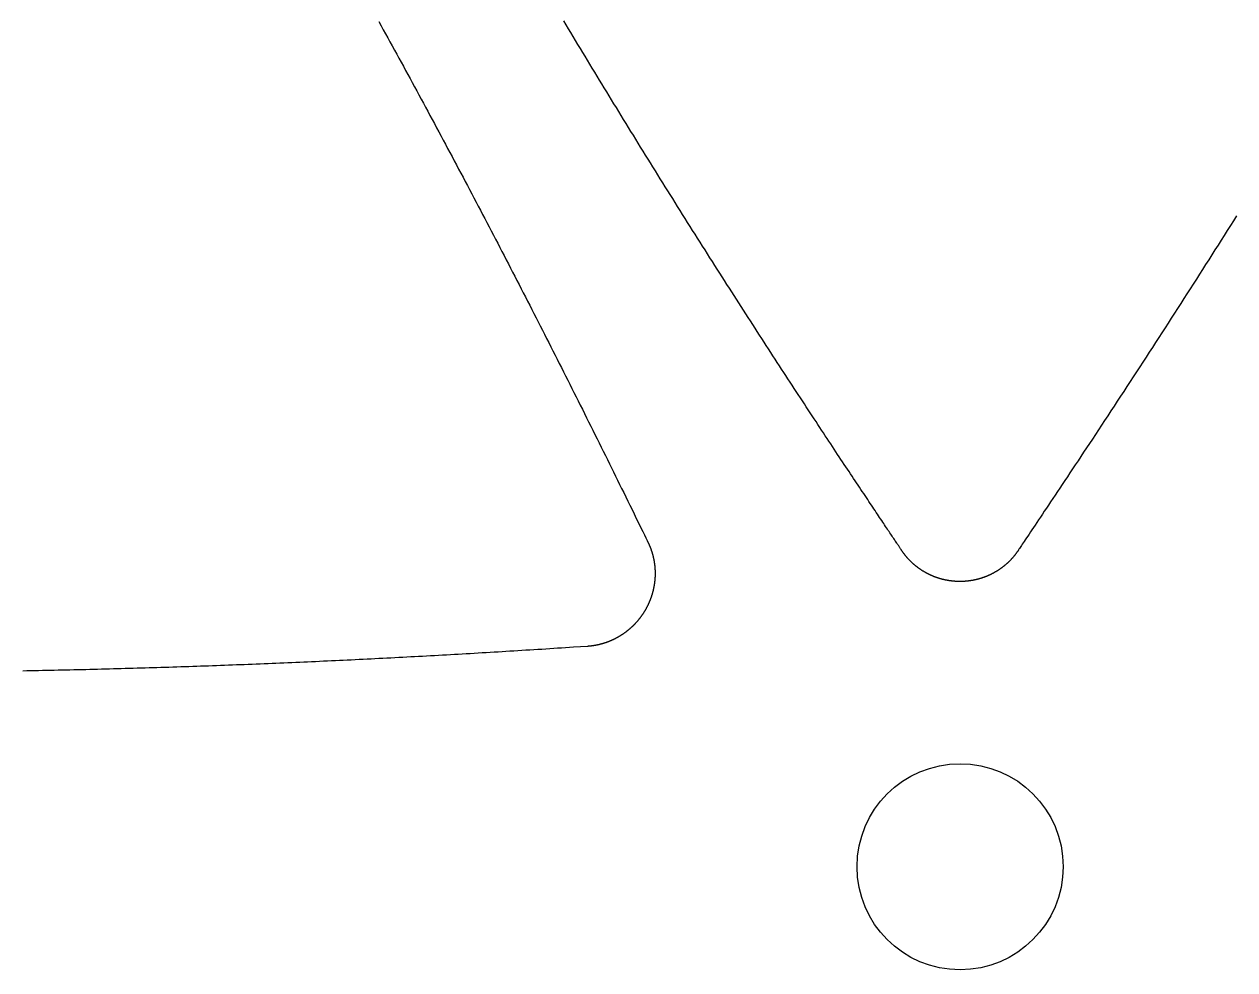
# Model space of a CAD drawing. Extents: x -3 to 136, y 0 to 121.
# Drawn here: x 53.04 to 70.67, y 59.23 to 73 of the extents above; entities that cross this region are included whole.
import ezdxf

# ---------------------------------------------------------------- set-up
doc = ezdxf.new("R2010")
doc.units = 0
doc.layers.get('0').update_dxf_attribs({"linetype": 'CONTINUOUS'})

msp = doc.modelspace()

# ---------------------------------------------------------------- linework, layer by layer
for points in [[(58.2037, 73.0373, 0), (58.2363, 72.9783, 0), (58.2688, 72.9193, 0), (58.3013, 72.8603, 0), (58.3338, 72.8012, 0), (58.3663, 72.7421, 0), (58.3988, 72.683, 0), (58.4312, 72.6238, 0), (58.4637, 72.5646, 0), (58.4961, 72.5053, 0), (58.5285, 72.446, 0), (58.5609, 72.3867, 0), (58.5933, 72.3273, 0), (58.6256, 72.2679, 0), (58.658, 72.2085, 0), (58.6903, 72.149, 0), (58.7226, 72.0895, 0), (58.7549, 72.0299, 0), (58.7872, 71.9703, 0), (58.8195, 71.9106, 0), (58.8518, 71.851, 0), (58.884, 71.7912, 0), (58.9163, 71.7314, 0), (58.9485, 71.6716, 0), (58.9807, 71.6118, 0), (59.0129, 71.5518, 0), (59.0451, 71.4919, 0), (59.0773, 71.4319, 0), (59.1095, 71.3718, 0), (59.1416, 71.3118, 0), (59.1737, 71.2517, 0), (59.2058, 71.1917, 0), (59.2379, 71.1316, 0), (59.2699, 71.0716, 0), (59.3018, 71.0115, 0), (59.3337, 70.9515, 0), (59.3656, 70.8915, 0), (59.3975, 70.8314, 0), (59.4293, 70.7714, 0), (59.4611, 70.7114, 0), (59.4928, 70.6514, 0), (59.5245, 70.5914, 0), (59.5562, 70.5313, 0), (59.5878, 70.4713, 0), (59.6194, 70.4113, 0), (59.651, 70.3513, 0), (59.6825, 70.2912, 0), (59.7141, 70.2312, 0), (59.7455, 70.1712, 0), (59.777, 70.1111, 0), (59.8084, 70.0511, 0), (59.8398, 69.991, 0), (59.8711, 69.931, 0), (59.9025, 69.8709, 0), (59.9338, 69.8108, 0), (59.965, 69.7507, 0), (59.9963, 69.6907, 0), (60.0275, 69.6306, 0), (60.0587, 69.5704, 0), (60.0898, 69.5103, 0), (60.121, 69.4502, 0), (60.1521, 69.39, 0), (60.1832, 69.3299, 0), (60.2142, 69.2697, 0), (60.2453, 69.2095, 0), (60.2763, 69.1493, 0), (60.3073, 69.0891, 0), (60.3382, 69.0288, 0), (60.3692, 68.9686, 0), (60.4001, 68.9083, 0), (60.431, 68.848, 0), (60.4619, 68.7877, 0), (60.4927, 68.7273, 0), (60.5235, 68.667, 0), (60.5544, 68.6066, 0), (60.5852, 68.5462, 0), (60.6159, 68.4858, 0), (60.6467, 68.4253, 0), (60.6774, 68.3649, 0), (60.7081, 68.3044, 0), (60.7388, 68.2439, 0), (60.7695, 68.1833, 0), (60.8002, 68.1228, 0), (60.8309, 68.0622, 0), (60.8615, 68.0015, 0), (60.8921, 67.9409, 0), (60.9227, 67.8802, 0), (60.9533, 67.8195, 0), (60.9839, 67.7587, 0), (61.0145, 67.6979, 0), (61.045, 67.6371, 0), (61.0755, 67.5763, 0), (61.1061, 67.5154, 0), (61.1366, 67.4545, 0), (61.1671, 67.3936, 0), (61.1976, 67.3326, 0), (61.2281, 67.2716, 0), (61.2585, 67.2105, 0), (61.289, 67.1494, 0), (61.3194, 67.0883, 0), (61.3499, 67.0271, 0), (61.3803, 66.9659, 0), (61.4108, 66.9047, 0), (61.4412, 66.8434, 0), (61.4714, 66.7825, 0), (61.5014, 66.7219, 0), (61.5313, 66.6616, 0), (61.561, 66.6015, 0), (61.5907, 66.5415, 0), (61.6203, 66.4815, 0), (61.6499, 66.4216, 0), (61.6794, 66.3615, 0), (61.7091, 66.3013, 0), (61.7388, 66.2409, 0), (61.7686, 66.1803, 0), (61.7986, 66.1192, 0), (61.8288, 66.0577, 0), (61.8592, 65.9958, 0), (61.8898, 65.9332, 0), (61.9208, 65.8701, 0), (61.952, 65.8062, 0), (61.9836, 65.7415, 0), (62.0156, 65.6761, 0), (62.045, 65.6159, 0), (62.0702, 65.5642, 0), (62.0914, 65.5209, 0), (62.1084, 65.4859, 0), (62.1215, 65.4591, 0)], [(65.8101, 65.347, 0), (65.8069, 65.352, 0), (65.8032, 65.3576, 0), (65.7991, 65.3639, 0), (65.7946, 65.3708, 0), (65.7896, 65.3782, 0), (65.7843, 65.3863, 0), (65.7785, 65.395, 0), (65.7724, 65.4043, 0), (65.7658, 65.4141, 0), (65.7588, 65.4246, 0), (65.7515, 65.4356, 0), (65.7437, 65.4473, 0), (65.7355, 65.4595, 0), (65.727, 65.4723, 0), (65.718, 65.4856, 0), (65.7087, 65.4996, 0), (65.699, 65.5141, 0), (65.6889, 65.5291, 0), (65.6784, 65.5448, 0), (65.6676, 65.5609, 0), (65.6564, 65.5777, 0), (65.6448, 65.595, 0), (65.6328, 65.6128, 0), (65.6205, 65.6312, 0), (65.6078, 65.6501, 0), (65.5948, 65.6696, 0), (65.5814, 65.6896, 0), (65.5676, 65.7101, 0), (65.5535, 65.7312, 0), (65.5391, 65.7527, 0), (65.5243, 65.7749, 0), (65.5091, 65.7975, 0), (65.4936, 65.8206, 0), (65.4778, 65.8443, 0), (65.4616, 65.8684, 0), (65.4451, 65.8931, 0), (65.4283, 65.9182, 0), (65.4111, 65.9439, 0), (65.3936, 65.9701, 0), (65.3758, 65.9967, 0), (65.3577, 66.0239, 0), (65.3392, 66.0515, 0), (65.3204, 66.0796, 0), (65.3013, 66.1082, 0), (65.2819, 66.1372, 0), (65.2622, 66.1668, 0), (65.2422, 66.1968, 0), (65.2219, 66.2273, 0), (65.2013, 66.2582, 0), (65.1804, 66.2896, 0), (65.1592, 66.3214, 0), (65.1377, 66.3537, 0), (65.1159, 66.3865, 0), (65.0938, 66.4197, 0), (65.0715, 66.4533, 0), (65.0488, 66.4874, 0), (65.0259, 66.5219, 0), (65.0027, 66.5569, 0), (64.9792, 66.5922, 0), (64.9555, 66.628, 0), (64.9314, 66.6643, 0), (64.9072, 66.7009, 0), (64.8826, 66.738, 0), (64.8578, 66.7755, 0), (64.8327, 66.8134, 0), (64.8074, 66.8516, 0), (64.7818, 66.8903, 0), (64.756, 66.9294, 0), (64.7299, 66.9689, 0), (64.7036, 67.0088, 0), (64.677, 67.0491, 0), (64.6502, 67.0898, 0), (64.6232, 67.1308, 0), (64.5959, 67.1723, 0), (64.5684, 67.2141, 0), (64.5406, 67.2563, 0), (64.5126, 67.2988, 0), (64.4844, 67.3417, 0), (64.456, 67.385, 0), (64.4274, 67.4287, 0), (64.3985, 67.4727, 0), (64.3694, 67.517, 0), (64.3402, 67.5618, 0), (64.3107, 67.6068, 0), (64.281, 67.6522, 0), (64.2511, 67.698, 0), (64.2209, 67.744, 0), (64.1906, 67.7905, 0), (64.1601, 67.8372, 0), (64.1294, 67.8843, 0), (64.0985, 67.9317, 0), (64.0675, 67.9794, 0), (64.0362, 68.0275, 0), (64.0047, 68.0758, 0), (63.9731, 68.1245, 0), (63.9413, 68.1735, 0), (63.9093, 68.2227, 0), (63.8772, 68.2723, 0), (63.8448, 68.3222, 0), (63.8123, 68.3724, 0), (63.7797, 68.4229, 0), (63.7469, 68.4736, 0), (63.7139, 68.5247, 0), (63.6807, 68.576, 0), (63.6474, 68.6276, 0), (63.614, 68.6795, 0), (63.5804, 68.7316, 0), (63.5466, 68.7841, 0), (63.5127, 68.8368, 0), (63.4787, 68.8897, 0), (63.4445, 68.9429, 0), (63.4102, 68.9964, 0), (63.3758, 69.0501, 0), (63.3412, 69.1041, 0), (63.3065, 69.1583, 0), (63.2717, 69.2128, 0), (63.2367, 69.2674, 0), (63.2016, 69.3224, 0), (63.1664, 69.3776, 0), (63.1311, 69.4329, 0), (63.0957, 69.4886, 0), (63.0601, 69.5444, 0), (63.0245, 69.6005, 0), (62.9888, 69.6568, 0), (62.9529, 69.7133, 0), (62.9169, 69.77, 0), (62.8809, 69.8269, 0), (62.8447, 69.884, 0), (62.8085, 69.9413, 0), (62.7722, 69.9988, 0), (62.7358, 70.0566, 0), (62.6993, 70.1143, 0), (62.6629, 70.1721, 0), (62.6266, 70.2298, 0), (62.5903, 70.2876, 0), (62.5541, 70.3453, 0), (62.5178, 70.403, 0), (62.4817, 70.4607, 0), (62.4456, 70.5184, 0), (62.4095, 70.576, 0), (62.3735, 70.6337, 0), (62.3375, 70.6913, 0), (62.3015, 70.749, 0), (62.2656, 70.8066, 0), (62.2298, 70.8642, 0), (62.1939, 70.9218, 0), (62.1582, 70.9794, 0), (62.1224, 71.037, 0), (62.0867, 71.0945, 0), (62.0511, 71.1521, 0), (62.0155, 71.2097, 0), (61.9799, 71.2672, 0), (61.9444, 71.3247, 0), (61.9089, 71.3823, 0), (61.8734, 71.4398, 0), (61.838, 71.4973, 0), (61.8026, 71.5548, 0), (61.7673, 71.6123, 0), (61.732, 71.6698, 0), (61.6968, 71.7273, 0), (61.6615, 71.7848, 0), (61.6264, 71.8423, 0), (61.5912, 71.8998, 0), (61.5561, 71.9573, 0), (61.5211, 72.0147, 0), (61.486, 72.0722, 0), (61.4511, 72.1297, 0), (61.4161, 72.1872, 0), (61.3812, 72.2446, 0), (61.3463, 72.3021, 0), (61.3115, 72.3596, 0), (61.2767, 72.4171, 0), (61.2419, 72.4745, 0), (61.2072, 72.532, 0), (61.1725, 72.5895, 0), (61.1378, 72.647, 0), (61.1032, 72.7044, 0), (61.0686, 72.7619, 0), (61.034, 72.8194, 0), (60.9995, 72.8769, 0), (60.965, 72.9344, 0), (60.9306, 72.9919, 0), (60.8961, 73.0494, 0)], [(70.6897, 70.2098, 0), (70.645, 70.1388, 0), (70.6003, 70.0679, 0), (70.5555, 69.9969, 0), (70.5107, 69.926, 0), (70.4658, 69.855, 0), (70.4209, 69.7841, 0), (70.3759, 69.7132, 0), (70.3309, 69.6423, 0), (70.2859, 69.5715, 0), (70.2408, 69.5006, 0), (70.1956, 69.4297, 0), (70.1504, 69.3588, 0), (70.1052, 69.288, 0), (70.0599, 69.2171, 0), (70.0145, 69.1462, 0), (69.9691, 69.0754, 0), (69.9236, 69.0045, 0), (69.8781, 68.9336, 0), (69.8325, 68.8627, 0), (69.7869, 68.7918, 0), (69.7412, 68.7208, 0), (69.6954, 68.6499, 0), (69.6496, 68.5789, 0), (69.6037, 68.508, 0), (69.5578, 68.4369, 0), (69.5117, 68.3659, 0), (69.4657, 68.2949, 0), (69.4195, 68.2238, 0), (69.3733, 68.1527, 0), (69.327, 68.0816, 0), (69.2807, 68.0104, 0), (69.2342, 67.9392, 0), (69.1877, 67.8679, 0), (69.1412, 67.7967, 0), (69.0945, 67.7253, 0), (69.0478, 67.654, 0), (69.001, 67.5826, 0), (68.9541, 67.5111, 0), (68.9073, 67.4398, 0), (68.8609, 67.3691, 0), (68.8148, 67.2992, 0), (68.7693, 67.23, 0), (68.7242, 67.1616, 0), (68.6796, 67.094, 0), (68.6355, 67.0272, 0), (68.5919, 66.9613, 0), (68.5489, 66.8963, 0), (68.5065, 66.8322, 0), (68.4647, 66.769, 0), (68.4234, 66.7068, 0), (68.3828, 66.6456, 0), (68.3429, 66.5854, 0), (68.3036, 66.5263, 0), (68.265, 66.4683, 0), (68.2272, 66.4113, 0), (68.1901, 66.3555, 0), (68.1537, 66.3009, 0), (68.1181, 66.2475, 0), (68.0833, 66.1953, 0), (68.0493, 66.1443, 0), (68.0161, 66.0946, 0), (67.9838, 66.0462, 0), (67.9524, 65.9991, 0), (67.9218, 65.9534, 0), (67.8922, 65.9091, 0), (67.8635, 65.8662, 0), (67.8358, 65.8247, 0), (67.809, 65.7847, 0), (67.7832, 65.7462, 0), (67.7585, 65.7092, 0), (67.7348, 65.6738, 0), (67.7121, 65.6399, 0), (67.6905, 65.6076, 0), (67.67, 65.577, 0), (67.6507, 65.5481, 0), (67.6324, 65.5208, 0), (67.6153, 65.4952, 0), (67.5994, 65.4714, 0), (67.5847, 65.4494, 0), (67.5712, 65.4291, 0), (67.559, 65.4107, 0), (67.548, 65.3941, 0), (67.5383, 65.3795, 0), (67.5298, 65.3667, 0), (67.5227, 65.3558, 0), (67.517, 65.347, 0)], [(62.1215, 65.4591, 0), (62.1235, 65.455, 0), (62.1255, 65.4508, 0), (62.1275, 65.4466, 0), (62.1295, 65.4424, 0), (62.1314, 65.4382, 0), (62.1334, 65.434, 0), (62.1353, 65.4298, 0), (62.1372, 65.4256, 0), (62.139, 65.4214, 0), (62.1409, 65.4172, 0), (62.1427, 65.4129, 0), (62.1445, 65.4087, 0), (62.1463, 65.4044, 0), (62.1481, 65.4001, 0), (62.1498, 65.3959, 0), (62.1516, 65.3916, 0), (62.1533, 65.3873, 0), (62.155, 65.383, 0), (62.1566, 65.3787, 0), (62.1583, 65.3744, 0), (62.1599, 65.37, 0), (62.1615, 65.3657, 0), (62.1631, 65.3614, 0), (62.1647, 65.357, 0), (62.1663, 65.3527, 0), (62.1678, 65.3483, 0), (62.1693, 65.344, 0), (62.1708, 65.3396, 0), (62.1723, 65.3352, 0), (62.1738, 65.3308, 0), (62.1752, 65.3264, 0), (62.1766, 65.322, 0), (62.178, 65.3176, 0), (62.1794, 65.3132, 0), (62.1808, 65.3088, 0), (62.1821, 65.3044, 0), (62.1834, 65.3, 0), (62.1847, 65.2955, 0), (62.186, 65.2911, 0), (62.1872, 65.2866, 0), (62.1885, 65.2822, 0), (62.1897, 65.2777, 0), (62.1909, 65.2732, 0), (62.1921, 65.2688, 0), (62.1932, 65.2643, 0), (62.1944, 65.2598, 0), (62.1955, 65.2553, 0), (62.1966, 65.2508, 0), (62.1977, 65.2463, 0), (62.1987, 65.2418, 0), (62.1998, 65.2373, 0), (62.2008, 65.2328, 0), (62.2018, 65.2283, 0), (62.2028, 65.2238, 0), (62.2037, 65.2193, 0), (62.2047, 65.2147, 0), (62.2056, 65.2102, 0), (62.2065, 65.2057, 0), (62.2074, 65.2011, 0), (62.2082, 65.1966, 0), (62.2091, 65.1921, 0), (62.2099, 65.1875, 0), (62.2107, 65.183, 0), (62.2114, 65.1784, 0), (62.2122, 65.1738, 0), (62.2129, 65.1693, 0), (62.2136, 65.1647, 0), (62.2143, 65.1601, 0), (62.215, 65.1556, 0), (62.2157, 65.151, 0), (62.2163, 65.1464, 0), (62.2169, 65.1418, 0), (62.2175, 65.1373, 0), (62.2181, 65.1327, 0), (62.2186, 65.1281, 0), (62.2192, 65.1235, 0), (62.2197, 65.1189, 0), (62.2202, 65.1143, 0), (62.2206, 65.1097, 0), (62.2211, 65.1051, 0), (62.2215, 65.1005, 0), (62.2219, 65.0959, 0), (62.2223, 65.0913, 0), (62.2227, 65.0867, 0), (62.223, 65.0821, 0), (62.2234, 65.0775, 0), (62.2237, 65.0728, 0), (62.224, 65.0682, 0), (62.2242, 65.0636, 0), (62.2245, 65.059, 0), (62.2247, 65.0544, 0), (62.2249, 65.0498, 0), (62.2251, 65.0451, 0), (62.2253, 65.0405, 0), (62.2254, 65.0359, 0), (62.2255, 65.0313, 0), (62.2257, 65.0267, 0), (62.2257, 65.022, 0), (62.2258, 65.0174, 0), (62.2258, 65.0128, 0), (62.2259, 65.0082, 0), (62.2259, 65.0036, 0), (62.2259, 64.9989, 0), (62.2258, 64.9943, 0), (62.2258, 64.9897, 0), (62.2257, 64.9851, 0), (62.2256, 64.9805, 0), (62.2255, 64.9759, 0), (62.2253, 64.9713, 0), (62.2252, 64.9666, 0), (62.225, 64.962, 0), (62.2248, 64.9574, 0), (62.2246, 64.9528, 0), (62.2243, 64.9482, 0), (62.2241, 64.9436, 0), (62.2238, 64.939, 0), (62.2235, 64.9344, 0), (62.2232, 64.9298, 0), (62.2229, 64.9252, 0), (62.2225, 64.9206, 0), (62.2221, 64.916, 0), (62.2217, 64.9114, 0), (62.2213, 64.9068, 0), (62.2209, 64.9023, 0), (62.2204, 64.8977, 0), (62.2199, 64.8931, 0), (62.2194, 64.8885, 0), (62.2189, 64.8839, 0), (62.2184, 64.8794, 0), (62.2178, 64.8748, 0), (62.2172, 64.8702, 0), (62.2166, 64.8656, 0), (62.216, 64.8611, 0), (62.2154, 64.8565, 0), (62.2147, 64.8519, 0), (62.2141, 64.8474, 0), (62.2134, 64.8428, 0), (62.2127, 64.8383, 0), (62.2119, 64.8337, 0), (62.2112, 64.8292, 0), (62.2104, 64.8246, 0), (62.2096, 64.8201, 0), (62.2088, 64.8156, 0), (62.2079, 64.811, 0), (62.2071, 64.8065, 0), (62.2062, 64.802, 0), (62.2053, 64.7975, 0), (62.2044, 64.7929, 0), (62.2035, 64.7884, 0), (62.2025, 64.7839, 0), (62.2016, 64.7794, 0), (62.2006, 64.7749, 0), (62.1996, 64.7704, 0), (62.1985, 64.7659, 0), (62.1975, 64.7614, 0), (62.1964, 64.7569, 0), (62.1953, 64.7525, 0), (62.1942, 64.748, 0), (62.1931, 64.7435, 0), (62.1919, 64.739, 0), (62.1908, 64.7346, 0), (62.1896, 64.7301, 0), (62.1884, 64.7257, 0), (62.1872, 64.7212, 0), (62.1859, 64.7168, 0), (62.1847, 64.7123, 0), (62.1834, 64.7079, 0), (62.1821, 64.7034, 0), (62.1807, 64.699, 0), (62.1794, 64.6946, 0), (62.178, 64.6902, 0), (62.1767, 64.6858, 0), (62.1753, 64.6814, 0), (62.1739, 64.677, 0), (62.1724, 64.6726, 0), (62.171, 64.6682, 0), (62.1695, 64.6638, 0), (62.168, 64.6594, 0), (62.1665, 64.6551, 0), (62.165, 64.6507, 0), (62.1634, 64.6463, 0), (62.1618, 64.642, 0), (62.1602, 64.6376, 0), (62.1586, 64.6333, 0), (62.157, 64.629, 0), (62.1554, 64.6246, 0), (62.1537, 64.6203, 0), (62.152, 64.616, 0), (62.1503, 64.6117, 0), (62.1486, 64.6074, 0), (62.1469, 64.6031, 0), (62.1451, 64.5989, 0), (62.1433, 64.5946, 0), (62.1416, 64.5903, 0), (62.1397, 64.5861, 0), (62.1379, 64.5819, 0), (62.1361, 64.5776, 0), (62.1342, 64.5734, 0), (62.1323, 64.5692, 0), (62.1304, 64.565, 0), (62.1285, 64.5608, 0), (62.1266, 64.5566, 0), (62.1246, 64.5524, 0), (62.1227, 64.5482, 0), (62.1207, 64.5441, 0), (62.1187, 64.5399, 0), (62.1167, 64.5358, 0), (62.1146, 64.5316, 0), (62.1126, 64.5275, 0), (62.1105, 64.5234, 0), (62.1084, 64.5193, 0), (62.1063, 64.5152, 0), (62.1042, 64.5111, 0), (62.102, 64.507, 0), (62.0998, 64.5029, 0), (62.0977, 64.4989, 0), (62.0955, 64.4948, 0), (62.0933, 64.4908, 0), (62.091, 64.4867, 0), (62.0888, 64.4827, 0), (62.0865, 64.4787, 0), (62.0842, 64.4747, 0), (62.0819, 64.4707, 0), (62.0796, 64.4667, 0), (62.0773, 64.4627, 0), (62.0749, 64.4588, 0), (62.0726, 64.4548, 0), (62.0702, 64.4509, 0), (62.0678, 64.4469, 0), (62.0653, 64.443, 0), (62.0629, 64.4391, 0), (62.0605, 64.4352, 0), (62.058, 64.4313, 0), (62.0555, 64.4274, 0), (62.053, 64.4236, 0), (62.0505, 64.4197, 0), (62.0479, 64.4159, 0), (62.0454, 64.412, 0), (62.0428, 64.4082, 0), (62.0402, 64.4044, 0), (62.0376, 64.4006, 0), (62.035, 64.3968, 0), (62.0324, 64.393, 0), (62.0297, 64.3892, 0), (62.0271, 64.3854, 0), (62.0244, 64.3817, 0), (62.0217, 64.378, 0), (62.019, 64.3742, 0), (62.0162, 64.3705, 0), (62.0135, 64.3668, 0), (62.0107, 64.3631, 0), (62.0079, 64.3594, 0), (62.0051, 64.3558, 0), (62.0023, 64.3521, 0), (61.9995, 64.3485, 0), (61.9966, 64.3448, 0), (61.9938, 64.3412, 0), (61.9909, 64.3376, 0), (61.988, 64.334, 0), (61.9851, 64.3304, 0), (61.9822, 64.3268, 0), (61.9792, 64.3233, 0), (61.9763, 64.3197, 0), (61.9733, 64.3162, 0), (61.9703, 64.3126, 0), (61.9673, 64.3091, 0), (61.9643, 64.3056, 0), (61.9612, 64.3021, 0), (61.9582, 64.2986, 0), (61.9551, 64.2952, 0), (61.952, 64.2917, 0), (61.9489, 64.2883, 0), (61.9458, 64.2849, 0), (61.9427, 64.2815, 0), (61.9396, 64.2781, 0), (61.9364, 64.2747, 0), (61.9332, 64.2713, 0), (61.9301, 64.268, 0), (61.9269, 64.2646, 0), (61.9237, 64.2613, 0), (61.9204, 64.258, 0), (61.9172, 64.2547, 0), (61.9139, 64.2514, 0), (61.9107, 64.2481, 0), (61.9074, 64.2449, 0), (61.9041, 64.2416, 0), (61.9008, 64.2384, 0), (61.8975, 64.2352, 0), (61.8942, 64.232, 0), (61.8908, 64.2288, 0), (61.8875, 64.2257, 0), (61.8841, 64.2225, 0), (61.8807, 64.2194, 0), (61.8773, 64.2163, 0), (61.8739, 64.2132, 0), (61.8705, 64.2101, 0), (61.867, 64.207, 0), (61.8636, 64.2039, 0), (61.8601, 64.2009, 0), (61.8566, 64.1979, 0), (61.8531, 64.1948, 0), (61.8496, 64.1918, 0), (61.8461, 64.1889, 0), (61.8426, 64.1859, 0), (61.8391, 64.1829, 0), (61.8355, 64.18, 0), (61.8319, 64.1771, 0), (61.8284, 64.1742, 0), (61.8248, 64.1713, 0), (61.8212, 64.1684, 0), (61.8176, 64.1656, 0), (61.8139, 64.1627, 0), (61.8103, 64.1599, 0), (61.8066, 64.1571, 0), (61.803, 64.1543, 0), (61.7993, 64.1515, 0), (61.7956, 64.1487, 0), (61.7919, 64.146, 0), (61.7882, 64.1433, 0), (61.7845, 64.1405, 0), (61.7807, 64.1378, 0), (61.777, 64.1352, 0), (61.7732, 64.1325, 0), (61.7695, 64.1298, 0), (61.7657, 64.1272, 0), (61.7619, 64.1246, 0), (61.7581, 64.122, 0), (61.7543, 64.1194, 0), (61.7505, 64.1168, 0), (61.7466, 64.1143, 0), (61.7428, 64.1117, 0), (61.7389, 64.1092, 0), (61.735, 64.1067, 0), (61.7312, 64.1042, 0), (61.7273, 64.1018, 0), (61.7234, 64.0993, 0), (61.7194, 64.0969, 0), (61.7155, 64.0944, 0), (61.7116, 64.092, 0), (61.7076, 64.0897, 0), (61.7037, 64.0873, 0), (61.6997, 64.0849, 0), (61.6957, 64.0826, 0), (61.6917, 64.0803, 0), (61.6877, 64.078, 0), (61.6837, 64.0757, 0), (61.6797, 64.0734, 0), (61.6757, 64.0712, 0), (61.6716, 64.069, 0), (61.6676, 64.0668, 0), (61.6635, 64.0646, 0), (61.6594, 64.0624, 0), (61.6553, 64.0602, 0), (61.6512, 64.0581, 0), (61.6471, 64.056, 0), (61.643, 64.0538, 0), (61.6389, 64.0518, 0), (61.6348, 64.0497, 0), (61.6306, 64.0476, 0), (61.6265, 64.0456, 0), (61.6223, 64.0436, 0), (61.6181, 64.0416, 0), (61.614, 64.0396, 0), (61.6098, 64.0376, 0), (61.6056, 64.0357, 0), (61.6014, 64.0338, 0), (61.5972, 64.0319, 0), (61.5929, 64.03, 0), (61.5887, 64.0281, 0), (61.5845, 64.0263, 0), (61.5803, 64.0244, 0), (61.576, 64.0226, 0), (61.5717, 64.0208, 0), (61.5675, 64.019, 0), (61.5632, 64.0173, 0), (61.5589, 64.0156, 0), (61.5547, 64.0138, 0), (61.5504, 64.0121, 0), (61.5461, 64.0105, 0), (61.5418, 64.0088, 0), (61.5375, 64.0072, 0), (61.5331, 64.0055, 0), (61.5288, 64.0039, 0), (61.5245, 64.0024, 0), (61.5201, 64.0008, 0), (61.5158, 63.9993, 0), (61.5115, 63.9977, 0), (61.5071, 63.9962, 0), (61.5027, 63.9947, 0), (61.4984, 63.9933, 0), (61.494, 63.9918, 0), (61.4896, 63.9904, 0), (61.4852, 63.989, 0), (61.4808, 63.9876, 0), (61.4764, 63.9862, 0), (61.472, 63.9849, 0), (61.4676, 63.9836, 0), (61.4632, 63.9823, 0), (61.4588, 63.981, 0), (61.4543, 63.9797, 0), (61.4499, 63.9784, 0), (61.4455, 63.9772, 0), (61.441, 63.976, 0), (61.4366, 63.9748, 0), (61.4321, 63.9736, 0), (61.4277, 63.9725, 0), (61.4232, 63.9714, 0), (61.4187, 63.9702, 0), (61.4143, 63.9692, 0), (61.4098, 63.9681, 0), (61.4053, 63.967, 0), (61.4008, 63.966, 0), (61.3963, 63.965, 0), (61.3918, 63.964, 0), (61.3873, 63.963, 0), (61.3828, 63.9621, 0), (61.3783, 63.9611, 0), (61.3738, 63.9602, 0), (61.3693, 63.9593, 0), (61.3647, 63.9585, 0), (61.3602, 63.9576, 0), (61.3557, 63.9568, 0), (61.3512, 63.956, 0), (61.3466, 63.9552, 0), (61.3421, 63.9544, 0), (61.3375, 63.9537, 0), (61.333, 63.9529, 0), (61.3284, 63.9522, 0), (61.3239, 63.9515, 0), (61.3193, 63.9509, 0), (61.3147, 63.9502, 0), (61.3102, 63.9496, 0), (61.3056, 63.949, 0), (61.301, 63.9484, 0), (61.2964, 63.9479, 0), (61.2919, 63.9473, 0), (61.2873, 63.9468, 0), (61.2827, 63.9463, 0), (61.2781, 63.9458, 0), (61.2735, 63.9453, 0), (61.2689, 63.9449, 0), (61.2643, 63.9445, 0), (61.2597, 63.9441, 0), (61.2551, 63.9437, 0), (61.2505, 63.9433, 0), (61.2459, 63.943, 0), (61.2413, 63.9427, 0)], [(67.517, 65.347, 0), (67.5145, 65.3432, 0), (67.512, 65.3394, 0), (67.5095, 65.3356, 0), (67.507, 65.3318, 0), (67.5045, 65.3281, 0), (67.5019, 65.3243, 0), (67.4993, 65.3206, 0), (67.4967, 65.3169, 0), (67.4941, 65.3132, 0), (67.4915, 65.3095, 0), (67.4889, 65.3058, 0), (67.4862, 65.3021, 0), (67.4836, 65.2985, 0), (67.4809, 65.2948, 0), (67.4782, 65.2912, 0), (67.4754, 65.2876, 0), (67.4727, 65.284, 0), (67.4699, 65.2804, 0), (67.4672, 65.2768, 0), (67.4644, 65.2732, 0), (67.4616, 65.2697, 0), (67.4588, 65.2661, 0), (67.4559, 65.2626, 0), (67.4531, 65.2591, 0), (67.4502, 65.2556, 0), (67.4473, 65.2521, 0), (67.4444, 65.2486, 0), (67.4415, 65.2452, 0), (67.4386, 65.2417, 0), (67.4356, 65.2383, 0), (67.4327, 65.2349, 0), (67.4297, 65.2314, 0), (67.4267, 65.2281, 0), (67.4237, 65.2247, 0), (67.4207, 65.2213, 0), (67.4176, 65.2179, 0), (67.4146, 65.2146, 0), (67.4115, 65.2113, 0), (67.4084, 65.208, 0), (67.4053, 65.2047, 0), (67.4022, 65.2014, 0), (67.3991, 65.1981, 0), (67.3959, 65.1948, 0), (67.3928, 65.1916, 0), (67.3896, 65.1884, 0), (67.3864, 65.1851, 0), (67.3832, 65.1819, 0), (67.38, 65.1788, 0), (67.3767, 65.1756, 0), (67.3735, 65.1724, 0), (67.3702, 65.1693, 0), (67.3669, 65.1661, 0), (67.3636, 65.163, 0), (67.3603, 65.1599, 0), (67.357, 65.1568, 0), (67.3537, 65.1538, 0), (67.3503, 65.1507, 0), (67.347, 65.1477, 0), (67.3436, 65.1447, 0), (67.3402, 65.1417, 0), (67.3368, 65.1387, 0), (67.3334, 65.1357, 0), (67.33, 65.1327, 0), (67.3265, 65.1298, 0), (67.3231, 65.1269, 0), (67.3196, 65.1239, 0), (67.3161, 65.1211, 0), (67.3126, 65.1182, 0), (67.3091, 65.1153, 0), (67.3056, 65.1125, 0), (67.3021, 65.1096, 0), (67.2985, 65.1068, 0), (67.295, 65.104, 0), (67.2914, 65.1012, 0), (67.2878, 65.0984, 0), (67.2842, 65.0957, 0), (67.2806, 65.0929, 0), (67.277, 65.0902, 0), (67.2734, 65.0875, 0), (67.2698, 65.0848, 0), (67.2661, 65.0822, 0), (67.2624, 65.0795, 0), (67.2588, 65.0769, 0), (67.2551, 65.0742, 0), (67.2514, 65.0716, 0), (67.2476, 65.069, 0), (67.2439, 65.0665, 0), (67.2402, 65.0639, 0), (67.2364, 65.0614, 0), (67.2327, 65.0588, 0), (67.2289, 65.0563, 0), (67.2251, 65.0538, 0), (67.2213, 65.0514, 0), (67.2175, 65.0489, 0), (67.2137, 65.0465, 0), (67.2099, 65.044, 0), (67.206, 65.0416, 0), (67.2022, 65.0392, 0), (67.1983, 65.0369, 0), (67.1944, 65.0345, 0), (67.1906, 65.0322, 0), (67.1867, 65.0299, 0), (67.1828, 65.0276, 0), (67.1788, 65.0253, 0), (67.1749, 65.023, 0), (67.171, 65.0208, 0), (67.1671, 65.0185, 0), (67.1631, 65.0163, 0), (67.1592, 65.0141, 0), (67.1552, 65.0119, 0), (67.1512, 65.0098, 0), (67.1472, 65.0076, 0), (67.1432, 65.0055, 0), (67.1392, 65.0034, 0), (67.1352, 65.0013, 0), (67.1312, 64.9993, 0), (67.1272, 64.9972, 0), (67.1231, 64.9952, 0), (67.1191, 64.9932, 0), (67.115, 64.9912, 0), (67.111, 64.9892, 0), (67.1069, 64.9872, 0), (67.1028, 64.9853, 0), (67.0987, 64.9834, 0), (67.0946, 64.9815, 0), (67.0905, 64.9796, 0), (67.0864, 64.9777, 0), (67.0823, 64.9758, 0), (67.0782, 64.974, 0), (67.074, 64.9722, 0), (67.0699, 64.9704, 0), (67.0657, 64.9686, 0), (67.0616, 64.9669, 0), (67.0574, 64.9651, 0), (67.0532, 64.9634, 0), (67.0491, 64.9617, 0), (67.0449, 64.96, 0), (67.0407, 64.9584, 0), (67.0365, 64.9567, 0), (67.0323, 64.9551, 0), (67.028, 64.9535, 0), (67.0238, 64.9519, 0), (67.0196, 64.9503, 0), (67.0154, 64.9487, 0), (67.0111, 64.9472, 0), (67.0069, 64.9457, 0), (67.0026, 64.9442, 0), (66.9983, 64.9427, 0), (66.9941, 64.9413, 0), (66.9898, 64.9398, 0), (66.9855, 64.9384, 0), (66.9812, 64.937, 0), (66.9769, 64.9356, 0), (66.9726, 64.9342, 0), (66.9683, 64.9329, 0), (66.964, 64.9316, 0), (66.9596, 64.9303, 0), (66.9553, 64.929, 0), (66.951, 64.9277, 0), (66.9466, 64.9264, 0), (66.9423, 64.9252, 0), (66.9379, 64.924, 0), (66.9336, 64.9228, 0), (66.9292, 64.9216, 0), (66.9248, 64.9205, 0), (66.9205, 64.9193, 0), (66.9161, 64.9182, 0), (66.9117, 64.9171, 0), (66.9073, 64.916, 0), (66.9029, 64.915, 0), (66.8985, 64.9139, 0), (66.8941, 64.9129, 0), (66.8897, 64.9119, 0), (66.8853, 64.9109, 0), (66.8808, 64.9099, 0), (66.8764, 64.909, 0), (66.872, 64.9081, 0), (66.8676, 64.9072, 0), (66.8631, 64.9063, 0), (66.8587, 64.9054, 0), (66.8542, 64.9046, 0), (66.8498, 64.9037, 0), (66.8453, 64.9029, 0), (66.8408, 64.9021, 0), (66.8364, 64.9014, 0), (66.8319, 64.9006, 0), (66.8274, 64.8999, 0), (66.8229, 64.8992, 0), (66.8185, 64.8985, 0), (66.814, 64.8978, 0), (66.8095, 64.8971, 0), (66.805, 64.8965, 0), (66.8005, 64.8959, 0), (66.796, 64.8953, 0), (66.7915, 64.8947, 0), (66.787, 64.8942, 0), (66.7826, 64.8936, 0), (66.7781, 64.8931, 0), (66.7736, 64.8926, 0), (66.7691, 64.8922, 0), (66.7646, 64.8917, 0), (66.7601, 64.8913, 0), (66.7555, 64.8909, 0), (66.751, 64.8905, 0), (66.7465, 64.8901, 0), (66.742, 64.8897, 0), (66.7375, 64.8894, 0), (66.733, 64.8891, 0), (66.7285, 64.8888, 0), (66.724, 64.8885, 0), (66.7195, 64.8883, 0), (66.715, 64.888, 0), (66.7104, 64.8878, 0), (66.7059, 64.8876, 0), (66.7014, 64.8874, 0), (66.6969, 64.8873, 0), (66.6924, 64.8872, 0), (66.6879, 64.887, 0), (66.6834, 64.8869, 0), (66.6788, 64.8869, 0), (66.6743, 64.8868, 0), (66.6698, 64.8868, 0), (66.6653, 64.8868, 0), (66.6608, 64.8868, 0), (66.6563, 64.8868, 0), (66.6517, 64.8868, 0), (66.6472, 64.8869, 0), (66.6427, 64.887, 0), (66.6382, 64.8871, 0), (66.6337, 64.8872, 0), (66.6292, 64.8873, 0), (66.6247, 64.8875, 0), (66.6201, 64.8877, 0), (66.6156, 64.8879, 0), (66.6111, 64.8881, 0), (66.6066, 64.8883, 0), (66.6021, 64.8886, 0), (66.5976, 64.8889, 0), (66.5931, 64.8892, 0), (66.5886, 64.8895, 0), (66.5841, 64.8898, 0), (66.5796, 64.8902, 0), (66.5751, 64.8906, 0), (66.5706, 64.891, 0), (66.5661, 64.8914, 0), (66.5616, 64.8918, 0), (66.5571, 64.8923, 0), (66.5526, 64.8927, 0), (66.5481, 64.8932, 0), (66.5436, 64.8938, 0), (66.5391, 64.8943, 0), (66.5346, 64.8948, 0), (66.5301, 64.8954, 0), (66.5257, 64.896, 0), (66.5212, 64.8966, 0), (66.5167, 64.8973, 0), (66.5122, 64.8979, 0), (66.5078, 64.8986, 0), (66.5033, 64.8993, 0), (66.4988, 64.9, 0), (66.4944, 64.9007, 0), (66.4899, 64.9015, 0), (66.4854, 64.9023, 0), (66.481, 64.9031, 0), (66.4765, 64.9039, 0), (66.4721, 64.9047, 0), (66.4676, 64.9056, 0), (66.4632, 64.9064, 0), (66.4587, 64.9073, 0), (66.4543, 64.9082, 0), (66.4499, 64.9092, 0), (66.4454, 64.9101, 0), (66.441, 64.9111, 0), (66.4366, 64.9121, 0), (66.4322, 64.9131, 0), (66.4277, 64.9141, 0), (66.4233, 64.9152, 0), (66.4189, 64.9162, 0), (66.4145, 64.9173, 0), (66.4101, 64.9184, 0), (66.4057, 64.9195, 0), (66.4014, 64.9207, 0), (66.397, 64.9219, 0), (66.3926, 64.923, 0), (66.3883, 64.9242, 0), (66.3839, 64.9255, 0), (66.3795, 64.9267, 0), (66.3752, 64.928, 0), (66.3709, 64.9292, 0), (66.3665, 64.9305, 0), (66.3622, 64.9318, 0), (66.3579, 64.9332, 0), (66.3536, 64.9345, 0), (66.3492, 64.9359, 0), (66.3449, 64.9373, 0), (66.3407, 64.9387, 0), (66.3364, 64.9401, 0), (66.3321, 64.9416, 0), (66.3278, 64.943, 0), (66.3235, 64.9445, 0), (66.3193, 64.946, 0), (66.315, 64.9476, 0), (66.3108, 64.9491, 0), (66.3065, 64.9507, 0), (66.3023, 64.9522, 0), (66.2981, 64.9538, 0), (66.2939, 64.9554, 0), (66.2897, 64.9571, 0), (66.2854, 64.9587, 0), (66.2813, 64.9604, 0), (66.2771, 64.9621, 0), (66.2729, 64.9638, 0), (66.2687, 64.9655, 0), (66.2645, 64.9673, 0), (66.2604, 64.969, 0), (66.2562, 64.9708, 0), (66.2521, 64.9726, 0), (66.248, 64.9744, 0), (66.2438, 64.9763, 0), (66.2397, 64.9781, 0), (66.2356, 64.98, 0), (66.2315, 64.9819, 0), (66.2274, 64.9838, 0), (66.2233, 64.9857, 0), (66.2193, 64.9877, 0), (66.2152, 64.9896, 0), (66.2111, 64.9916, 0), (66.2071, 64.9936, 0), (66.2031, 64.9956, 0), (66.199, 64.9977, 0), (66.195, 64.9997, 0), (66.191, 65.0018, 0), (66.187, 65.0039, 0), (66.183, 65.006, 0), (66.179, 65.0081, 0), (66.175, 65.0102, 0), (66.1711, 65.0124, 0), (66.1671, 65.0146, 0), (66.1631, 65.0168, 0), (66.1592, 65.019, 0), (66.1553, 65.0212, 0), (66.1514, 65.0235, 0), (66.1474, 65.0257, 0), (66.1435, 65.028, 0), (66.1396, 65.0303, 0), (66.1358, 65.0326, 0), (66.1319, 65.035, 0), (66.128, 65.0373, 0), (66.1242, 65.0397, 0), (66.1203, 65.0421, 0), (66.1165, 65.0445, 0), (66.1127, 65.0469, 0), (66.1089, 65.0494, 0), (66.1051, 65.0518, 0), (66.1013, 65.0543, 0), (66.0975, 65.0568, 0), (66.0937, 65.0593, 0), (66.09, 65.0618, 0), (66.0862, 65.0644, 0), (66.0825, 65.0669, 0), (66.0788, 65.0695, 0), (66.075, 65.0721, 0), (66.0713, 65.0747, 0), (66.0677, 65.0774, 0), (66.064, 65.08, 0), (66.0603, 65.0827, 0), (66.0567, 65.0853, 0), (66.053, 65.088, 0), (66.0494, 65.0907, 0), (66.0458, 65.0935, 0), (66.0422, 65.0962, 0), (66.0386, 65.099, 0), (66.035, 65.1017, 0), (66.0314, 65.1045, 0), (66.0279, 65.1073, 0), (66.0243, 65.1101, 0), (66.0208, 65.113, 0), (66.0173, 65.1158, 0), (66.0138, 65.1187, 0), (66.0103, 65.1216, 0), (66.0069, 65.1245, 0), (66.0034, 65.1274, 0), (66, 65.1303, 0), (65.9965, 65.1332, 0), (65.9931, 65.1362, 0), (65.9897, 65.1392, 0), (65.9863, 65.1422, 0), (65.9829, 65.1452, 0), (65.9796, 65.1482, 0), (65.9762, 65.1512, 0), (65.9729, 65.1542, 0), (65.9696, 65.1573, 0), (65.9663, 65.1604, 0), (65.963, 65.1635, 0), (65.9597, 65.1666, 0), (65.9564, 65.1697, 0), (65.9532, 65.1728, 0), (65.95, 65.176, 0), (65.9467, 65.1791, 0), (65.9435, 65.1823, 0), (65.9403, 65.1855, 0), (65.9372, 65.1887, 0), (65.934, 65.1919, 0), (65.9309, 65.1952, 0), (65.9277, 65.1984, 0), (65.9246, 65.2017, 0), (65.9215, 65.2049, 0), (65.9184, 65.2082, 0), (65.9153, 65.2115, 0), (65.9123, 65.2149, 0), (65.9092, 65.2182, 0), (65.9062, 65.2215, 0), (65.9032, 65.2249, 0), (65.9002, 65.2283, 0), (65.8972, 65.2316, 0), (65.8942, 65.235, 0), (65.8913, 65.2385, 0), (65.8884, 65.2419, 0), (65.8854, 65.2453, 0), (65.8825, 65.2488, 0), (65.8796, 65.2523, 0), (65.8768, 65.2557, 0), (65.8739, 65.2592, 0), (65.8711, 65.2627, 0), (65.8682, 65.2663, 0), (65.8654, 65.2698, 0), (65.8626, 65.2733, 0), (65.8598, 65.2769, 0), (65.8571, 65.2805, 0), (65.8543, 65.2841, 0), (65.8516, 65.2877, 0), (65.8489, 65.2913, 0), (65.8462, 65.2949, 0), (65.8435, 65.2985, 0), (65.8408, 65.3022, 0), (65.8382, 65.3058, 0), (65.8356, 65.3095, 0), (65.8329, 65.3132, 0), (65.8303, 65.3169, 0), (65.8277, 65.3206, 0), (65.8252, 65.3243, 0), (65.8226, 65.3281, 0), (65.8201, 65.3318, 0), (65.8176, 65.3356, 0), (65.8151, 65.3394, 0), (65.8126, 65.3432, 0), (65.8101, 65.347, 0)], [(61.2413, 63.9427, 0), (61.0385, 63.9293, 0), (60.9803, 63.9255, 0), (60.9224, 63.9217, 0), (60.8646, 63.918, 0), (60.8069, 63.9142, 0), (60.7491, 63.9105, 0), (60.6913, 63.9068, 0), (60.6334, 63.9031, 0), (60.5754, 63.8994, 0), (60.5175, 63.8958, 0), (60.4596, 63.8921, 0), (60.4018, 63.8885, 0), (60.3439, 63.8849, 0), (60.2861, 63.8813, 0), (60.2282, 63.8777, 0), (60.1704, 63.8742, 0), (60.1126, 63.8706, 0), (60.0548, 63.8671, 0), (59.997, 63.8636, 0), (59.9392, 63.8601, 0), (59.8814, 63.8567, 0), (59.8236, 63.8532, 0), (59.7658, 63.8498, 0), (59.708, 63.8464, 0), (59.6502, 63.843, 0), (59.5924, 63.8396, 0), (59.5345, 63.8362, 0), (59.4767, 63.8329, 0), (59.4188, 63.8295, 0), (59.361, 63.8262, 0), (59.3031, 63.8229, 0), (59.2452, 63.8197, 0), (59.1874, 63.8164, 0), (59.1296, 63.8132, 0), (59.0718, 63.8099, 0), (59.0139, 63.8067, 0), (58.9561, 63.8036, 0), (58.8984, 63.8004, 0), (58.8406, 63.7972, 0), (58.7828, 63.7941, 0), (58.7251, 63.791, 0), (58.6673, 63.7879, 0), (58.6096, 63.7849, 0), (58.5518, 63.7818, 0), (58.4941, 63.7788, 0), (58.4364, 63.7758, 0), (58.3787, 63.7728, 0), (58.321, 63.7698, 0), (58.2633, 63.7669, 0), (58.2056, 63.7639, 0), (58.1479, 63.761, 0), (58.0902, 63.7581, 0), (58.0325, 63.7552, 0), (57.9749, 63.7524, 0), (57.9172, 63.7496, 0), (57.8595, 63.7467, 0), (57.8019, 63.7439, 0), (57.7442, 63.7412, 0), (57.6866, 63.7384, 0), (57.6289, 63.7357, 0), (57.5712, 63.733, 0), (57.5136, 63.7303, 0), (57.456, 63.7276, 0), (57.3983, 63.7249, 0), (57.3407, 63.7223, 0), (57.283, 63.7197, 0), (57.2254, 63.7171, 0), (57.1677, 63.7145, 0), (57.1101, 63.7119, 0), (57.0524, 63.7094, 0), (56.9948, 63.7069, 0), (56.9371, 63.7044, 0), (56.8795, 63.7019, 0), (56.8218, 63.6994, 0), (56.7642, 63.697, 0), (56.7065, 63.6946, 0), (56.6488, 63.6922, 0), (56.5912, 63.6898, 0), (56.5335, 63.6874, 0), (56.4758, 63.6851, 0), (56.4181, 63.6828, 0), (56.3604, 63.6805, 0), (56.3028, 63.6782, 0), (56.2451, 63.676, 0), (56.1873, 63.6737, 0), (56.1296, 63.6715, 0), (56.0719, 63.6693, 0), (56.0142, 63.6671, 0), (55.9565, 63.665, 0), (55.8987, 63.6629, 0), (55.841, 63.6607, 0), (55.7832, 63.6587, 0), (55.7254, 63.6566, 0), (55.6677, 63.6545, 0), (55.6099, 63.6525, 0), (55.5521, 63.6505, 0), (55.4943, 63.6485, 0), (55.4364, 63.6465, 0), (55.3786, 63.6446, 0), (55.3208, 63.6427, 0), (55.2629, 63.6408, 0), (55.205, 63.6389, 0), (55.1472, 63.637, 0), (55.0893, 63.6352, 0), (55.0315, 63.6334, 0), (54.9737, 63.6316, 0), (54.9159, 63.6298, 0), (54.8581, 63.628, 0), (54.8004, 63.6263, 0), (54.7427, 63.6246, 0), (54.685, 63.6229, 0), (54.6273, 63.6213, 0), (54.5697, 63.6196, 0), (54.512, 63.618, 0), (54.4544, 63.6164, 0), (54.3969, 63.6148, 0), (54.3393, 63.6133, 0), (54.2818, 63.6117, 0), (54.2242, 63.6102, 0), (54.1667, 63.6087, 0), (54.1093, 63.6073, 0), (54.0518, 63.6058, 0), (53.9944, 63.6044, 0), (53.9369, 63.603, 0), (53.8795, 63.6016, 0), (53.8221, 63.6003, 0), (53.7648, 63.599, 0), (53.7074, 63.5977, 0), (53.6501, 63.5964, 0), (53.5928, 63.5951, 0), (53.5355, 63.5939, 0), (53.4782, 63.5926, 0), (53.4209, 63.5914, 0), (53.3637, 63.5903, 0), (53.3065, 63.5891, 0), (53.2493, 63.588, 0), (53.1921, 63.5869, 0), (53.1349, 63.5858, 0), (53.0777, 63.5847, 0), (53.0205, 63.5837, 0)]]:
    msp.add_polyline3d(points)
msp.add_circle((66.666, 60.73445), 1.5)

doc.saveas('drawing.dxf')
